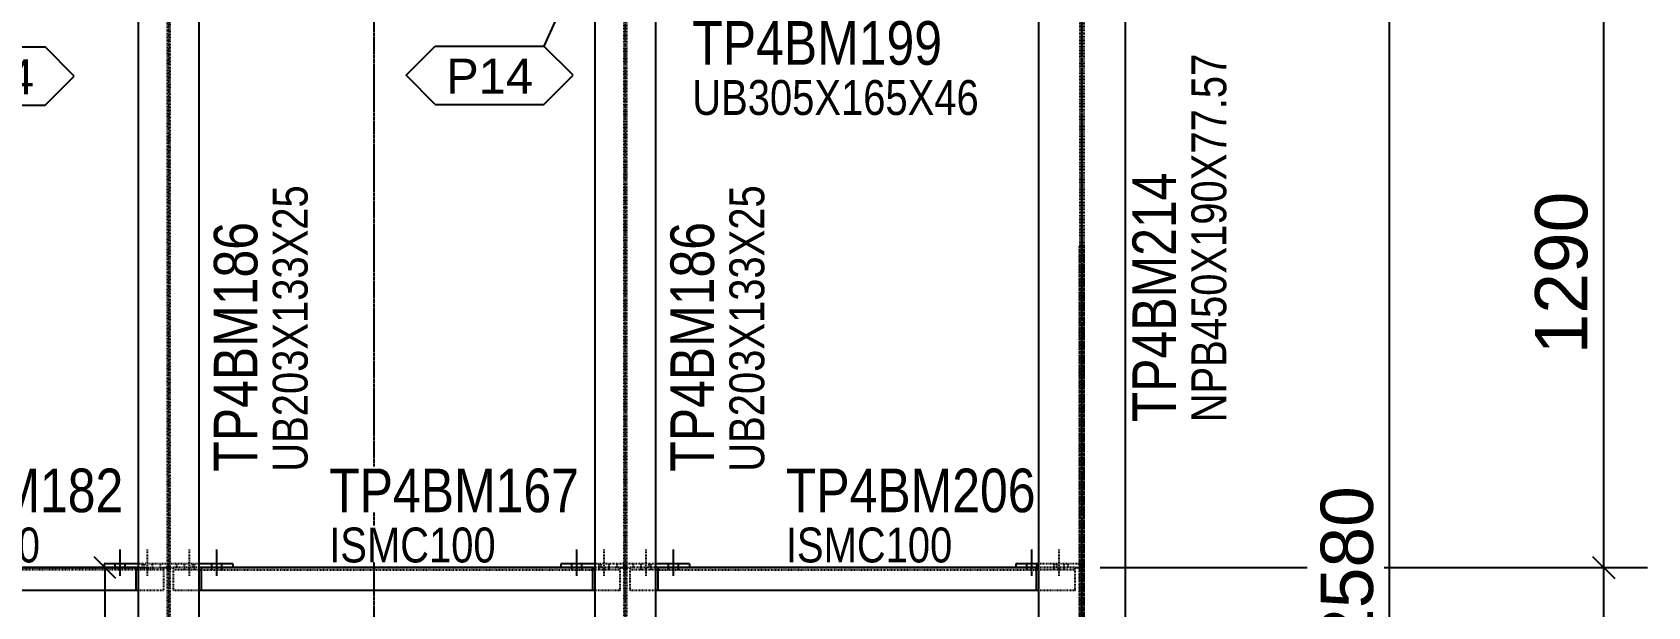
# Model space of a CAD drawing. Header units: millimetres. Extents: x 2102 to 21371, y 12217 to 26594.
# Drawn here: x 17834 to 21371, y 17935 to 19193 of the extents above; entities that cross this region are included whole.
import ezdxf

# ---------------------------------------------------------------- set-up
doc = ezdxf.new("R2010")
doc.units = ezdxf.units.MM
for name, pattern in [('CENTER', [12.7, 7.9375, -1.5875, 1.5875, -1.5875]), ('DXK_LINE_DOT2', [3.9198, 1.9599, -1.9599]), ('DXK_LINE_DOT3', [5.9187, 2.979, -0.9799, 0.9799, -0.9799]), ('DXK_LINE_DOT5', [7.8785, 2.979, -0.9799, 0.9799, -0.9799, 0.9799, -0.9799])]:
    doc.linetypes.add(name, pattern=pattern)
for name, color, linetype in [('1', 7, 'Continuous'), ('2', 7, 'Continuous'), ('4', 7, 'Continuous'), ('6', 7, 'Continuous'), ('7', 7, 'Continuous'), ('8', 7, 'Continuous')]:
    doc.layers.add(name, color=color, linetype=linetype)
doc.styles.add('Arial', font='arial.ttf', dxfattribs={"height": 0.2})
doc.styles.add('Arial Narrow', font='ARIALN.TTF', dxfattribs={"height": 0.2})

# ---------------------------------------------------------------- blocks, each defined once
blk = doc.blocks.new('GridLine-116860372-116904 - 114867')
at = {"layer": '2', "color": 7, "linetype": 'DXK_LINE_DOT5'}
blk.add_line((23950.6, 12454.5), (23950.6, 27661.7), dxfattribs=at)
blk = doc.blocks.new('Part-116860372-115040 - 114867')
at = {"layer": '4', "linetype": 'Continuous'}
for points in [[(22700.6, 17190.8, -1), (22700.6, 17200.8, -1)], [(23950.6, 17190.8, -1), (23950.6, 17200.8, -1)]]:
    blk.add_hatch(color=4, dxfattribs=at).paths.add_polyline_path(points)
at = {"layer": '1', "color": 6, "linetype": 'DXK_LINE_DOT2'}
for p, q in [((22714.1, 17133.3), (22714.1, 17195.8)), ((22790.1, 17195.8), (22714.1, 17195.8)), ((22783.8, 17189.6), (22714.1, 17189.6)), ((22790.1, 17189.6), (23825.6, 17189.6)), ((23932.2, 17195.8), (23825.6, 17195.8)), ((23932.2, 17189.6), (23831.8, 17189.6)), ((23932.2, 17133.3), (23932.2, 17195.8)), ((22783.8, 17133.3), (22714.1, 17133.3)), ((23932.2, 17133.3), (23831.8, 17133.3))]:
    blk.add_line(p, q, dxfattribs=at)
at = {"layer": '2', "color": 2, "linetype": 'Continuous'}
for p, q in [((22783.8, 17189.6), (22790.1, 17189.6)), ((23825.6, 17195.8), (22790.1, 17195.8)), ((22790.1, 17195.8), (22790.1, 17133.3)), ((23825.6, 17195.8), (23825.6, 17133.3)), ((23831.8, 17189.6), (23825.6, 17189.6)), ((23831.8, 17133.3), (22783.8, 17133.3))]:
    blk.add_line(p, q, dxfattribs=at)
at = {"layer": '4', "color": 4, "linetype": 'CENTER'}
for p, q in [((22700.6, 17195.8), (22714.1, 17195.8)), ((22790.1, 17195.8), (23825.6, 17195.8)), ((23932.2, 17195.8), (23950.6, 17195.8))]:
    blk.add_line(p, q, dxfattribs=at)
at = {"layer": '4', "color": 4, "linetype": 'Continuous'}
for centre in [(22700.6, 17195.8), (23950.6, 17195.8)]:
    blk.add_circle(centre, 5, dxfattribs=at)
blk = doc.blocks.new('Part-116860372-115002 - 114867')
at = {"layer": '4', "linetype": 'Continuous'}
for points in [[(22700.6, 18803.3, -1), (22700.6, 18813.3, -1)], [(22700.6, 15578.3, -1), (22700.6, 15588.3, -1)]]:
    blk.add_hatch(color=4, dxfattribs=at).paths.add_polyline_path(points)
at = {"layer": '1', "color": 6, "linetype": 'DXK_LINE_DOT2'}
for p, q in [((22783.8, 18794.1), (22617.3, 18794.1)), ((22617.3, 18794.1), (22617.3, 18689.6)), ((22697, 18794.1), (22697, 15597.5)), ((22704.1, 18794.1), (22704.1, 15597.5)), ((22783.8, 18794.1), (22783.8, 18704.8)), ((22735.6, 18698.5), (22617.3, 18698.5)), ((22617.3, 15702.1), (22617.3, 15597.5)), ((22735.5, 15693.1), (22617.3, 15693.1)), ((22783.8, 15686.9), (22783.8, 15597.5)), ((22783.8, 15597.5), (22617.3, 15597.5))]:
    blk.add_line(p, q, dxfattribs=at)
at = {"layer": '2', "color": 2, "linetype": 'Continuous'}
for p, q in [((22617.3, 18689.6), (22617.3, 15702.1)), ((22783.8, 18698.5), (22735.6, 18698.5)), ((22783.8, 18704.8), (22783.8, 15686.9)), ((22783.8, 15693.1), (22735.5, 15693.1))]:
    blk.add_line(p, q, dxfattribs=at)
at = {"layer": '4', "color": 4, "linetype": 'CENTER'}
blk.add_line((22700.6, 18808.3), (22700.6, 15583.3), dxfattribs=at)
at = {"layer": '4', "color": 4, "linetype": 'Continuous'}
for centre in [(22700.6, 18808.3), (22700.6, 15583.3)]:
    blk.add_circle(centre, 5, dxfattribs=at)
blk = doc.blocks.new('Part-116860372-115003 - 114867')
at = {"layer": '4', "linetype": 'Continuous'}
for points in [[(21450.6, 18803.3, -1), (21450.6, 18813.3, -1)], [(21450.6, 15578.3, -1), (21450.6, 15588.3, -1)]]:
    blk.add_hatch(color=4, dxfattribs=at).paths.add_polyline_path(points)
at = {"layer": '1', "color": 6, "linetype": 'DXK_LINE_DOT2'}
for p, q in [((21533.8, 18794.1), (21367.3, 18794.1)), ((21367.3, 18794.1), (21367.3, 18704.8)), ((21447, 18794.1), (21447, 18704.8)), ((21454.1, 18794.1), (21454.1, 18691.6)), ((21533.8, 18794.1), (21533.8, 18704.8)), ((21447, 18698.5), (21447, 15693.1)), ((21454.1, 18691.6), (21454.1, 15693.1)), ((21367.3, 15686.9), (21367.3, 15597.5)), ((21447, 15597.5), (21447, 15686.9)), ((21454.1, 15686.9), (21454.1, 15597.5)), ((21533.8, 15686.9), (21533.8, 15597.5)), ((21533.8, 15597.5), (21367.3, 15597.5))]:
    blk.add_line(p, q, dxfattribs=at)
at = {"layer": '2', "color": 2, "linetype": 'Continuous'}
for p, q in [((21367.3, 18704.8), (21367.3, 15686.9)), ((21533.8, 18698.5), (21367.3, 18698.5)), ((21447, 18704.8), (21447, 18698.5)), ((21454.1, 18704.8), (21454.1, 18698.5)), ((21533.8, 18704.8), (21533.8, 15686.9)), ((21533.8, 15693.1), (21367.3, 15693.1)), ((21447, 15693.1), (21447, 15686.9)), ((21454.1, 15693.1), (21454.1, 15686.9))]:
    blk.add_line(p, q, dxfattribs=at)
at = {"layer": '4', "color": 4, "linetype": 'CENTER'}
blk.add_line((21450.6, 18808.3), (21450.6, 15583.3), dxfattribs=at)
at = {"layer": '4', "color": 4, "linetype": 'Continuous'}
for centre in [(21450.6, 18808.3), (21450.6, 15583.3)]:
    blk.add_circle(centre, 5, dxfattribs=at)
blk = doc.blocks.new('Part-116860372-115005 - 114867')
at = {"layer": '1', "color": 6, "linetype": 'DXK_LINE_DOT2'}
for p, q in [((23944.7, 20971.6), (23944.7, 12953.3)), ((23956.4, 20971.6), (23956.4, 12953.3))]:
    blk.add_line(p, q, dxfattribs=at)
at = {"layer": '2', "color": 2, "linetype": 'Continuous'}
for p, q in [((23831.8, 18689.6), (23831.8, 15702.1)), ((24069.3, 18689.6), (24069.3, 15702.1))]:
    blk.add_line(p, q, dxfattribs=at)
at = {"layer": '4', "color": 4, "linetype": 'CENTER'}
blk.add_line((23950.6, 21320.8), (23950.6, 12570.8), dxfattribs=at)
blk = doc.blocks.new('Part-116860372-115038 - 114867')
at = {"layer": '4', "linetype": 'Continuous'}
for points in [[(20200.6, 17190.8, -1), (20200.6, 17200.8, -1)], [(21450.6, 17190.8, -1), (21450.6, 17200.8, -1)]]:
    blk.add_hatch(color=4, dxfattribs=at).paths.add_polyline_path(points)
at = {"layer": '1', "color": 6, "linetype": 'DXK_LINE_DOT2'}
for p, q in [((20216.8, 17195.8), (20216.8, 17133.3)), ((20363.1, 17195.8), (20216.8, 17195.8)), ((20356.8, 17189.6), (20216.8, 17189.6)), ((21361.1, 17189.6), (20363.1, 17189.6)), ((21361.1, 17195.8), (21437, 17195.8)), ((21437, 17189.6), (21367.3, 17189.6)), ((21437, 17195.8), (21437, 17133.3)), ((20356.8, 17133.3), (20216.8, 17133.3)), ((21437, 17133.3), (21367.3, 17133.3))]:
    blk.add_line(p, q, dxfattribs=at)
at = {"layer": '2', "color": 2, "linetype": 'Continuous'}
for p, q in [((20363.1, 17189.6), (20356.8, 17189.6)), ((21361.1, 17195.8), (20363.1, 17195.8)), ((20363.1, 17133.3), (20363.1, 17195.8)), ((21361.1, 17195.8), (21361.1, 17133.3)), ((21367.3, 17189.6), (21361.1, 17189.6)), ((21367.3, 17133.3), (20356.8, 17133.3))]:
    blk.add_line(p, q, dxfattribs=at)
at = {"layer": '4', "color": 4, "linetype": 'CENTER'}
for p, q in [((20200.6, 17195.8), (20216.8, 17195.8)), ((20363.1, 17195.8), (21361.1, 17195.8)), ((21437, 17195.8), (21450.6, 17195.8))]:
    blk.add_line(p, q, dxfattribs=at)
at = {"layer": '4', "color": 4, "linetype": 'Continuous'}
for centre in [(20200.6, 17195.8), (21450.6, 17195.8)]:
    blk.add_circle(centre, 5, dxfattribs=at)
blk = doc.blocks.new('Part-116860372-115039 - 114867')
at = {"layer": '4', "linetype": 'Continuous'}
for points in [[(21450.6, 17190.8, -1), (21450.6, 17200.8, -1)], [(22700.6, 17190.8, -1), (22700.6, 17200.8, -1)]]:
    blk.add_hatch(color=4, dxfattribs=at).paths.add_polyline_path(points)
at = {"layer": '1', "color": 6, "linetype": 'DXK_LINE_DOT2'}
for p, q in [((21464.1, 17133.3), (21464.1, 17195.8)), ((21540.1, 17195.8), (21464.1, 17195.8)), ((21533.8, 17189.6), (21464.1, 17189.6)), ((21540.1, 17189.6), (22611.1, 17189.6)), ((22687, 17195.8), (22611.1, 17195.8)), ((22687, 17189.6), (22617.3, 17189.6)), ((22687, 17133.3), (22687, 17195.8)), ((21533.8, 17133.3), (21464.1, 17133.3)), ((22687, 17133.3), (22617.3, 17133.3))]:
    blk.add_line(p, q, dxfattribs=at)
at = {"layer": '2', "color": 2, "linetype": 'Continuous'}
for p, q in [((21533.8, 17189.6), (21540.1, 17189.6)), ((22611.1, 17195.8), (21540.1, 17195.8)), ((21540.1, 17195.8), (21540.1, 17133.3)), ((22611.1, 17195.8), (22611.1, 17133.3)), ((22617.3, 17189.6), (22611.1, 17189.6)), ((22617.3, 17133.3), (21533.8, 17133.3))]:
    blk.add_line(p, q, dxfattribs=at)
at = {"layer": '4', "color": 4, "linetype": 'CENTER'}
for p, q in [((21450.6, 17195.8), (21464.1, 17195.8)), ((21540.1, 17195.8), (22611.1, 17195.8)), ((22687, 17195.8), (22700.6, 17195.8))]:
    blk.add_line(p, q, dxfattribs=at)
at = {"layer": '4', "color": 4, "linetype": 'Continuous'}
for centre in [(21450.6, 17195.8), (22700.6, 17195.8)]:
    blk.add_circle(centre, 5, dxfattribs=at)
blk = doc.blocks.new('Part-116860372-115814 - 114867')
at = {"layer": '1', "color": 6, "linetype": 'DXK_LINE_DOT2'}
for p, q in [((22697, 17205.8), (22617.3, 17205.8)), ((22634.5, 17195.8), (22634.5, 17205.8)), ((22678.3, 17195.8), (22678.3, 17205.8)), ((22697, 17205.8), (22697, 17195.8))]:
    blk.add_line(p, q, dxfattribs=at)
at = {"layer": '2', "color": 2, "linetype": 'Continuous'}
for p, q in [((22617.3, 17205.8), (22524.5, 17205.8)), ((22524.5, 17205.8), (22524.5, 17195.8)), ((22617.3, 17195.8), (22611.1, 17195.8))]:
    blk.add_line(p, q, dxfattribs=at)
blk = doc.blocks.new('Part-116860372-115812 - 114867')
at = {"layer": '1', "color": 6, "linetype": 'DXK_LINE_DOT2'}
for p, q in [((22783.8, 17205.8), (22704.1, 17205.8)), ((22722.9, 17195.8), (22722.9, 17205.8)), ((22766.6, 17195.8), (22766.6, 17205.8))]:
    blk.add_line(p, q, dxfattribs=at)
at = {"layer": '2', "color": 2, "linetype": 'Continuous'}
for p, q in [((22876.6, 17205.8), (22783.8, 17205.8)), ((22876.6, 17205.8), (22876.6, 17195.8)), ((22790.1, 17195.8), (22783.8, 17195.8))]:
    blk.add_line(p, q, dxfattribs=at)
blk = doc.blocks.new('Part-116860372-115820 - 114867')
at = {"layer": '1', "color": 6, "linetype": 'DXK_LINE_DOT2'}
for p, q in [((23944.7, 17205.8), (23831.8, 17205.8)), ((23882.2, 17195.8), (23882.2, 17205.8)), ((23913.5, 17195.8), (23913.5, 17205.8)), ((23944.7, 17205.8), (23944.7, 17195.8))]:
    blk.add_line(p, q, dxfattribs=at)
at = {"layer": '2', "color": 2, "linetype": 'Continuous'}
for p, q in [((23831.8, 17205.8), (23769.7, 17205.8)), ((23769.7, 17205.8), (23769.7, 17195.8)), ((23831.8, 17195.8), (23825.6, 17195.8))]:
    blk.add_line(p, q, dxfattribs=at)
blk = doc.blocks.new('Bolt-116860372-115819 - 114867')
at = {"layer": '1', "color": 1, "linetype": 'DXK_LINE_DOT2'}
for p, q in [((21393.3, 17173.3), (21393.3, 17245.8)), ((21379.5, 17195.8), (21379.5, 17205.8)), ((21407, 17195.8), (21407, 17205.8)), ((21379.5, 17189.6), (21379.5, 17195.8)), ((21407, 17189.6), (21407, 17195.8))]:
    blk.add_line(p, q, dxfattribs=at)
at = {"layer": '2', "color": 1, "linetype": 'Continuous'}
for p, q in [((21318.3, 17173.3), (21318.3, 17245.8)), ((21304.5, 17195.8), (21304.5, 17205.8)), ((21332, 17195.8), (21332, 17205.8)), ((21304.5, 17189.6), (21304.5, 17195.8)), ((21332, 17189.6), (21332, 17195.8))]:
    blk.add_line(p, q, dxfattribs=at)
blk = doc.blocks.new('Part-116860372-115815 - 114867')
at = {"layer": '1', "color": 6, "linetype": 'DXK_LINE_DOT2'}
for p, q in [((21447, 17205.8), (21367.3, 17205.8)), ((21384.5, 17195.8), (21384.5, 17205.8)), ((21428.3, 17195.8), (21428.3, 17205.8)), ((21447, 17205.8), (21447, 17195.8))]:
    blk.add_line(p, q, dxfattribs=at)
at = {"layer": '2', "color": 2, "linetype": 'Continuous'}
for p, q in [((21367.3, 17205.8), (21274.5, 17205.8)), ((21274.5, 17205.8), (21274.5, 17195.8)), ((21367.3, 17195.8), (21361.1, 17195.8))]:
    blk.add_line(p, q, dxfattribs=at)
blk = doc.blocks.new('Part-116860372-115813 - 114867')
at = {"layer": '1', "color": 6, "linetype": 'DXK_LINE_DOT2'}
for p, q in [((21533.8, 17205.8), (21454.1, 17205.8)), ((21472.9, 17195.8), (21472.9, 17205.8)), ((21516.6, 17195.8), (21516.6, 17205.8))]:
    blk.add_line(p, q, dxfattribs=at)
at = {"layer": '2', "color": 2, "linetype": 'Continuous'}
for p, q in [((21626.6, 17205.8), (21533.8, 17205.8)), ((21626.6, 17205.8), (21626.6, 17195.8)), ((21540.1, 17195.8), (21533.8, 17195.8))]:
    blk.add_line(p, q, dxfattribs=at)
blk = doc.blocks.new('Bolt-116860372-115816 - 114867')
at = {"layer": '1', "color": 1, "linetype": 'DXK_LINE_DOT2'}
for p, q in [((22757.9, 17173.3), (22757.9, 17245.8)), ((22744.1, 17195.8), (22744.1, 17205.8)), ((22771.6, 17195.8), (22771.6, 17205.8)), ((22744.1, 17189.6), (22744.1, 17195.8)), ((22771.6, 17189.6), (22771.6, 17195.8))]:
    blk.add_line(p, q, dxfattribs=at)
at = {"layer": '2', "color": 1, "linetype": 'Continuous'}
for p, q in [((22832.9, 17173.3), (22832.9, 17245.8)), ((22819.1, 17195.8), (22819.1, 17205.8)), ((22846.6, 17195.8), (22846.6, 17205.8)), ((22819.1, 17189.6), (22819.1, 17195.8)), ((22846.6, 17189.6), (22846.6, 17195.8))]:
    blk.add_line(p, q, dxfattribs=at)
blk = doc.blocks.new('Bolt-116860372-115817 - 114867')
at = {"layer": '1', "color": 1, "linetype": 'DXK_LINE_DOT2'}
for p, q in [((21507.9, 17173.3), (21507.9, 17245.8)), ((21494.1, 17195.8), (21494.1, 17205.8)), ((21521.6, 17195.8), (21521.6, 17205.8)), ((21494.1, 17189.6), (21494.1, 17195.8)), ((21521.6, 17189.6), (21521.6, 17195.8))]:
    blk.add_line(p, q, dxfattribs=at)
at = {"layer": '2', "color": 1, "linetype": 'Continuous'}
for p, q in [((21582.9, 17173.3), (21582.9, 17245.8)), ((21569.1, 17195.8), (21569.1, 17205.8)), ((21596.6, 17195.8), (21596.6, 17205.8)), ((21569.1, 17189.6), (21569.1, 17195.8)), ((21596.6, 17189.6), (21596.6, 17195.8))]:
    blk.add_line(p, q, dxfattribs=at)
blk = doc.blocks.new('Bolt-116860372-115818 - 114867')
at = {"layer": '1', "color": 1, "linetype": 'DXK_LINE_DOT2'}
for p, q in [((22643.3, 17173.3), (22643.3, 17245.8)), ((22629.5, 17195.8), (22629.5, 17205.8)), ((22657, 17195.8), (22657, 17205.8)), ((22629.5, 17189.6), (22629.5, 17195.8)), ((22657, 17189.6), (22657, 17195.8))]:
    blk.add_line(p, q, dxfattribs=at)
at = {"layer": '2', "color": 1, "linetype": 'Continuous'}
for p, q in [((22568.3, 17173.3), (22568.3, 17245.8)), ((22554.5, 17195.8), (22554.5, 17205.8)), ((22582, 17195.8), (22582, 17205.8)), ((22554.5, 17189.6), (22554.5, 17195.8)), ((22582, 17189.6), (22582, 17195.8))]:
    blk.add_line(p, q, dxfattribs=at)
blk = doc.blocks.new('Bolt-116860372-115821 - 114867')
at = {"layer": '1', "color": 1, "linetype": 'DXK_LINE_DOT2'}
for p, q in [((23888.5, 17173.3), (23888.5, 17245.8)), ((23874.7, 17195.8), (23874.7, 17205.8)), ((23902.2, 17195.8), (23902.2, 17205.8)), ((23874.7, 17189.6), (23874.7, 17195.8)), ((23902.2, 17189.6), (23902.2, 17195.8))]:
    blk.add_line(p, q, dxfattribs=at)
at = {"layer": '2', "color": 1, "linetype": 'Continuous'}
for p, q in [((23813.5, 17173.3), (23813.5, 17245.8)), ((23799.7, 17195.8), (23799.7, 17205.8)), ((23827.2, 17195.8), (23827.2, 17205.8)), ((23799.7, 17189.6), (23799.7, 17195.8)), ((23827.2, 17189.6), (23827.2, 17195.8))]:
    blk.add_line(p, q, dxfattribs=at)
blk = doc.blocks.new('Part-116860372-156480 - 114867')
at = {"layer": '1', "color": 6, "linetype": 'DXK_LINE_DOT2'}
for p, q in [((23956.8, 18075.9), (23944.3, 18075.9)), ((23944.3, 15816), (23944.3, 18075.9)), ((23956.8, 15816), (23956.8, 18075.9)), ((23956.8, 17804.8), (23944.3, 17804.8)), ((23944.3, 16087.3), (23956.8, 16087.3)), ((23956.8, 15816), (23944.3, 15816))]:
    blk.add_line(p, q, dxfattribs=at)
blk = doc.blocks.new('Line-116860372-128729 - 114867')
at = {"layer": '7', "color": 1, "linetype": 'DXK_LINE_DOT3'}
blk.add_line((22013, 19789.6), (22012.8, 13977.1), dxfattribs=at)
blk = doc.blocks.new('StraightDimension-116860372-123080 - 114867')
at = {"layer": '6', "color": 3, "linetype": 'Continuous'}
for p, q in [((25409.5, 17165.8), (25349.5, 17225.8)), ((24000.6, 17195.8), (25499.5, 17195.8)), ((25379.5, 15583.3), (25379.5, 17195.8)), ((25349.5, 15613.3), (25409.5, 15553.3)), ((24000.6, 15583.3), (25499.5, 15583.3))]:
    blk.add_line(p, q, dxfattribs=at)
at = {"color": 0}
blk.add_wipeout([(25364.5, 16641.9), (25154.5, 16641.9), (25154.5, 16137.2), (25364.5, 16137.2)], dxfattribs=at).dxf.layer = '6'
at = {"layer": '6', "color": 7, "style": 'Arial'}
blk.add_text('1290', height=143.26, rotation=90.0002, dxfattribs=at).set_placement((25334.5, 16167.2))
blk = doc.blocks.new('StraightDimension-116860372-123079 - 114867')
at = {"layer": '6', "color": 3, "linetype": 'Continuous'}
for p, q in [((25409.5, 18778.3), (25349.5, 18838.3)), ((24000.6, 18808.3), (25499.5, 18808.3)), ((25379.5, 17195.8), (25379.5, 18808.3)), ((25349.5, 17225.8), (25409.5, 17165.8)), ((24000.6, 17195.8), (25499.5, 17195.8))]:
    blk.add_line(p, q, dxfattribs=at)
at = {"color": 0}
blk.add_wipeout([(25364.5, 18254.4), (25154.5, 18254.4), (25154.5, 17749.7), (25364.5, 17749.7)], dxfattribs=at).dxf.layer = '6'
at = {"layer": '6', "color": 7, "style": 'Arial'}
blk.add_text('1290', height=143.26, rotation=90.0002, dxfattribs=at).set_placement((25334.5, 17779.7))
blk = doc.blocks.new('StraightDimension-116860372-128679 - 114867')
at = {"layer": '6', "color": 3, "linetype": 'Continuous'}
for p, q in [((21306.7, 17165.8), (21246.7, 17225.8)), ((20250.6, 17195.8), (21396.7, 17195.8)), ((21276.7, 13820.8), (21276.7, 17195.8)), ((21246.7, 13850.8), (21306.7, 13790.8)), ((20250.6, 13820.8), (21396.7, 13820.8))]:
    blk.add_line(p, q, dxfattribs=at)
at = {"color": 0}
blk.add_wipeout([(21261.7, 15760.7), (21051.7, 15760.7), (21051.7, 15256), (21261.7, 15256)], dxfattribs=at).dxf.layer = '6'
at = {"layer": '6', "color": 7, "style": 'Arial'}
blk.add_text('2700', height=143.26, rotation=90.0002, dxfattribs=at).set_placement((21231.7, 15286))
blk = doc.blocks.new('StraightDimension-116860372-157583 - 114867')
at = {"layer": '6', "color": 3, "linetype": 'Continuous'}
for p, q in [((24822.6, 18778.3), (24762.6, 18838.3)), ((24156.8, 18808.3), (24912.6, 18808.3)), ((24792.6, 15583.4), (24792.6, 18808.3)), ((24762.6, 15613.4), (24822.6, 15553.4)), ((24156.8, 15583.4), (24912.6, 15583.4))]:
    blk.add_line(p, q, dxfattribs=at)
at = {"color": 0}
blk.add_wipeout([(24777.6, 17448.2), (24567.6, 17448.2), (24567.6, 16943.5), (24777.6, 16943.5)], dxfattribs=at).dxf.layer = '6'
at = {"layer": '6', "color": 7, "style": 'Arial'}
blk.add_text('2580', height=143.26, rotation=90.0002, dxfattribs=at).set_placement((24747.6, 16973.5))
blk = doc.blocks.new('Mark-116860372-129942 - 114867')
at = {"color": 0}
for points in [[(21831.3, 18244.1), (21731.3, 18244.1), (21731.3, 17458.4), (21831.3, 17458.4)], [(21693.8, 18143.5), (21568.8, 18143.5), (21568.8, 17458.4), (21693.8, 17458.4)]]:
    blk.add_wipeout(points, dxfattribs=at).dxf.layer = '8'
for points in [[(21831.3, 18244.1), (21731.3, 18244.1), (21731.3, 17458.4), (21831.3, 17458.4)], [(21693.8, 18143.5), (21568.8, 18143.5), (21568.8, 17458.4), (21693.8, 17458.4)]]:
    blk.add_wipeout(points, dxfattribs=at).dxf.layer = '8'
at = {"layer": '8', "color": 7, "style": 'Arial Narrow'}
for s, height, p in [('UB203X133X25', 95.443, (21831.3, 17458.4)), ('TP4BM186', 119.3, (21693.8, 17458.4))]:
    blk.add_text(s, height=height, rotation=90.0002, dxfattribs=at).set_placement(p)
blk = doc.blocks.new('Mark-116860372-129933 - 114867')
at = {"color": 0}
for points in [[(21328, 17347.6), (21328, 17472.6), (20643, 17472.6), (20643, 17347.6)], [(21099.7, 17210.1), (21099.7, 17310.1), (20643, 17310.1), (20643, 17210.1)]]:
    blk.add_wipeout(points, dxfattribs=at).dxf.layer = '8'
for points in [[(21328, 17347.6), (21328, 17472.6), (20643, 17472.6), (20643, 17347.6)], [(21099.7, 17210.1), (21099.7, 17310.1), (20643, 17310.1), (20643, 17210.1)]]:
    blk.add_wipeout(points, dxfattribs=at).dxf.layer = '8'
at = {"layer": '8', "color": 7, "style": 'Arial Narrow'}
for s, height, p in [('TP4BM182', 119.3, (20643, 17347.6)), ('ISMC100', 95.44, (20643, 17210.1))]:
    blk.add_text(s, height=height, dxfattribs=at).set_placement(p)
blk = doc.blocks.new('Text-116860372-130491 - 114867')
at = {"layer": '7', "color": 6, "linetype": 'Continuous'}
for p, q in [((22507.8, 18689.8), (22477.9, 18623.7)), ((22100.8, 18543.7), (22180.8, 18623.7)), ((22180.8, 18623.7), (22477.9, 18623.7)), ((22557.9, 18543.7), (22477.9, 18623.7)), ((22180.8, 18463.7), (22100.8, 18543.7)), ((22477.9, 18463.7), (22557.9, 18543.7)), ((22180.8, 18463.7), (22477.9, 18463.7))]:
    blk.add_line(p, q, dxfattribs=at)
at = {"color": 0, "linetype": 'Continuous'}
blk.add_wipeout([(22447.9, 18493.7), (22447.9, 18593.7), (22210.8, 18593.7), (22210.8, 18493.7)], dxfattribs=at).dxf.layer = '7'
at = {"layer": '7', "color": 7, "linetype": 'Continuous', "style": 'Arial'}
blk.add_text('P14', height=95.51, dxfattribs=at).set_placement((22210.8, 18493.7))
blk = doc.blocks.new('Mark-116860372-129946 - 114867')
at = {"color": 0}
for points in [[(23569.4, 18572.5), (23569.4, 18697.5), (22884.3, 18697.5), (22884.3, 18572.5)], [(23670, 18435), (23670, 18535), (22884.3, 18535), (22884.3, 18435)]]:
    blk.add_wipeout(points, dxfattribs=at).dxf.layer = '8'
for points in [[(23569.4, 18572.5), (23569.4, 18697.5), (22884.3, 18697.5), (22884.3, 18572.5)], [(23670, 18435), (23670, 18535), (22884.3, 18535), (22884.3, 18435)]]:
    blk.add_wipeout(points, dxfattribs=at).dxf.layer = '8'
at = {"layer": '8', "color": 7, "style": 'Arial Narrow'}
for s, height, p in [('TP4BM199', 119.3, (22884.3, 18572.5)), ('UB305X165X46', 95.443, (22884.3, 18435))]:
    blk.add_text(s, height=height, dxfattribs=at).set_placement(p)
blk = doc.blocks.new('Text-116860372-130488 - 114867')
at = {"layer": '7', "color": 6, "linetype": 'Continuous'}
for p, q in [((20780.1, 18689.8), (20815.5, 18621.4)), ((20735.5, 18541.4), (20815.5, 18621.4)), ((20815.5, 18621.4), (21112.6, 18621.4)), ((21192.6, 18541.4), (21112.6, 18621.4)), ((20815.5, 18461.4), (20735.5, 18541.4)), ((21112.6, 18461.4), (21192.6, 18541.4)), ((20815.5, 18461.4), (21112.6, 18461.4))]:
    blk.add_line(p, q, dxfattribs=at)
at = {"color": 0, "linetype": 'Continuous'}
blk.add_wipeout([(21082.6, 18491.4), (21082.6, 18591.4), (20845.5, 18591.4), (20845.5, 18491.4)], dxfattribs=at).dxf.layer = '7'
at = {"layer": '7', "color": 7, "linetype": 'Continuous', "style": 'Arial'}
blk.add_text('P14', height=95.51, dxfattribs=at).set_placement((20845.5, 18491.4))
blk = doc.blocks.new('Mark-116860372-129935 - 114867')
at = {"color": 0}
for points in [[(22575.3, 17347.6), (22575.3, 17472.6), (21890.3, 17472.6), (21890.3, 17347.6)], [(22347, 17210.1), (22347, 17310.1), (21890.3, 17310.1), (21890.3, 17210.1)]]:
    blk.add_wipeout(points, dxfattribs=at).dxf.layer = '8'
for points in [[(22575.3, 17347.6), (22575.3, 17472.6), (21890.3, 17472.6), (21890.3, 17347.6)], [(22347, 17210.1), (22347, 17310.1), (21890.3, 17310.1), (21890.3, 17210.1)]]:
    blk.add_wipeout(points, dxfattribs=at).dxf.layer = '8'
at = {"layer": '8', "color": 7, "style": 'Arial Narrow'}
for s, height, p in [('TP4BM167', 119.3, (21890.3, 17347.6)), ('ISMC100', 95.44, (21890.3, 17210.1))]:
    blk.add_text(s, height=height, dxfattribs=at).set_placement(p)
blk = doc.blocks.new('Mark-116860372-129937 - 114867')
at = {"color": 0}
for points in [[(23825.3, 17347.6), (23825.3, 17472.6), (23140.3, 17472.6), (23140.3, 17347.6)], [(23597, 17210.1), (23597, 17310.1), (23140.3, 17310.1), (23140.3, 17210.1)]]:
    blk.add_wipeout(points, dxfattribs=at).dxf.layer = '8'
for points in [[(23825.3, 17347.6), (23825.3, 17472.6), (23140.3, 17472.6), (23140.3, 17347.6)], [(23597, 17210.1), (23597, 17310.1), (23140.3, 17310.1), (23140.3, 17210.1)]]:
    blk.add_wipeout(points, dxfattribs=at).dxf.layer = '8'
at = {"layer": '8', "color": 7, "style": 'Arial Narrow'}
for s, height, p in [('TP4BM206', 119.3, (23140.3, 17347.6)), ('ISMC100', 95.44, (23140.3, 17210.1))]:
    blk.add_text(s, height=height, dxfattribs=at).set_placement(p)
blk = doc.blocks.new('Mark-116860372-129944 - 114867')
at = {"color": 0}
for points in [[(23081.3, 18244.1), (22981.3, 18244.1), (22981.3, 17458.4), (23081.3, 17458.4)], [(22943.8, 18143.5), (22818.8, 18143.5), (22818.8, 17458.4), (22943.8, 17458.4)]]:
    blk.add_wipeout(points, dxfattribs=at).dxf.layer = '8'
for points in [[(23081.3, 18244.1), (22981.3, 18244.1), (22981.3, 17458.4), (23081.3, 17458.4)], [(22943.8, 18143.5), (22818.8, 18143.5), (22818.8, 17458.4), (22943.8, 17458.4)]]:
    blk.add_wipeout(points, dxfattribs=at).dxf.layer = '8'
at = {"layer": '8', "color": 7, "style": 'Arial Narrow'}
for s, height, p in [('UB203X133X25', 95.443, (23081.3, 17458.4)), ('TP4BM186', 119.3, (22943.8, 17458.4))]:
    blk.add_text(s, height=height, rotation=90.0002, dxfattribs=at).set_placement(p)
blk = doc.blocks.new('Mark-116860372-129950 - 114867')
at = {"color": 0}
for points in [[(24346, 18604.8), (24246, 18604.8), (24246, 17593.7), (24346, 17593.7)], [(24208.5, 18278.7), (24083.5, 18278.7), (24083.5, 17593.7), (24208.5, 17593.7)]]:
    blk.add_wipeout(points, dxfattribs=at).dxf.layer = '8'
for points in [[(24346, 18604.8), (24246, 18604.8), (24246, 17593.7), (24346, 17593.7)], [(24208.5, 18278.7), (24083.5, 18278.7), (24083.5, 17593.7), (24208.5, 17593.7)]]:
    blk.add_wipeout(points, dxfattribs=at).dxf.layer = '8'
at = {"layer": '8', "color": 7, "style": 'Arial Narrow'}
for s, height, p in [('NPB450X190X77.57', 95.443, (24346, 17593.7)), ('TP4BM214', 119.3, (24208.5, 17593.7))]:
    blk.add_text(s, height=height, rotation=90.0002, dxfattribs=at).set_placement(p)

msp = doc.modelspace()

# ---------------------------------------------------------------- block references
at = {"xscale": 0.8, "yscale": 0.8, "zscale": 0.8}
for name in ['GridLine-116860372-116904 - 114867', 'Part-116860372-115005 - 114867', 'Line-116860372-128729 - 114867', 'Part-116860372-115003 - 114867', 'Part-116860372-115002 - 114867', 'Text-116860372-130488 - 114867', 'Text-116860372-130491 - 114867', 'Mark-116860372-129942 - 114867', 'Mark-116860372-129944 - 114867', 'Part-116860372-156480 - 114867', 'Bolt-116860372-115819 - 114867', 'Bolt-116860372-115817 - 114867', 'Bolt-116860372-115818 - 114867', 'Bolt-116860372-115816 - 114867', 'Bolt-116860372-115821 - 114867', 'Part-116860372-115038 - 114867', 'Part-116860372-115815 - 114867', 'Part-116860372-115039 - 114867', 'Part-116860372-115813 - 114867', 'Part-116860372-115814 - 114867', 'Part-116860372-115040 - 114867', 'Part-116860372-115812 - 114867', 'Part-116860372-115820 - 114867']:
    msp.add_blockref(name, (971.5, 4264.2), dxfattribs=at)

# ---------------------------------------------------------------- next in the draw order: block references
for name in ['Mark-116860372-129946 - 114867', 'Mark-116860372-129935 - 114867', 'Mark-116860372-129937 - 114867', 'StraightDimension-116860372-128679 - 114867', 'StraightDimension-116860372-123080 - 114867']:
    msp.add_blockref(name, (971.5, 4264.2), dxfattribs=at)

# ---------------------------------------------------------------- next in the draw order: block references
for name in ['StraightDimension-116860372-123079 - 114867', 'Mark-116860372-129933 - 114867']:
    msp.add_blockref(name, (971.5, 4264.2), dxfattribs=at)

# ---------------------------------------------------------------- next in the draw order: block references
msp.add_blockref('StraightDimension-116860372-157583 - 114867', (971.5, 4264.2), dxfattribs=at)

# ---------------------------------------------------------------- next in the draw order: block references
msp.add_blockref('Mark-116860372-129950 - 114867', (971.5, 4264.2), dxfattribs=at)

doc.saveas('drawing.dxf')
